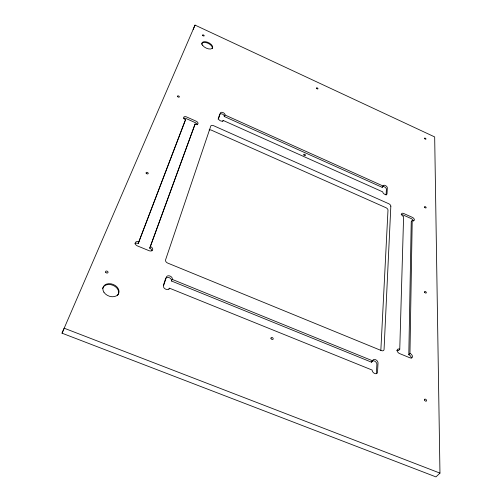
<?xml version="1.0" encoding="UTF-8"?>
<svg xmlns="http://www.w3.org/2000/svg" width="502" height="502" viewBox="0 0 502 502"><rect width="100%" height="100%" fill="white"/><g stroke="black" fill="none" stroke-linecap="round" stroke-linejoin="round"><path stroke-width="0.75" d="M399.761 349.21A2.968 1.914 41.3 0 0 397.132 350.346A2.968 1.914 41.3 0 0 399.636 353.596L409.889 357.8A2.968 1.901 41.8 0 0 412.475 356.658A2.968 1.901 41.8 0 0 409.958 353.414L412.217 220.428A2.46 1.362 36.2 0 0 414.382 219.826A2.46 1.362 36.2 0 0 412.267 217.316L403.69 213.501A2.466 1.374 35.8 0 0 401.493 214.097A2.466 1.374 35.8 0 0 403.602 216.6L399.761 349.21L398.619 350.553A2.968 1.914 41.4 0 0 396.793 350.446M411.314 357.976A2.968 1.901 41.8 0 0 408.804 354.738L411.238 221.727L412.217 220.428M380.842 350.352L387.99 210.175A2.447 1.374 35.1 0 0 385.925 207.69L211.392 130.156A2.56 1.487 26.7 0 0 209.133 129.968M376.374 373.595L376.883 364.364A3.043 2.033 41.2 0 0 375.364 361.597A3.043 2.033 41.2 0 0 372.453 360.919M386.088 195.121L386.408 189.241A2.397 1.318 34.5 0 0 384.381 186.838A2.397 1.318 34.5 0 0 382.185 187.346L224.237 116.47A2.504 1.412 27.1 0 0 222.399 114.098A2.504 1.412 27.1 0 0 219.681 114.425M163.439 285.186L165.604 278.623A3.156 2.265 26.4 0 1 169.224 277.65A3.156 2.265 26.4 0 1 171.433 280.988L371.58 362.212L372.716 360.85A3.05 2.033 41.2 0 1 375.496 359.652A3.05 2.033 41.2 0 1 378.019 363.009L377.529 372.239A3.087 2.071 41.7 0 1 374.712 373.494A3.087 2.071 41.7 0 1 372.164 370.074L169.463 288.179A3.194 2.315 26.4 0 1 165.785 289.208A3.194 2.315 26.4 0 1 163.552 285.795L166.432 277.048A3.163 2.265 26.5 0 1 170.052 276.075A3.163 2.265 26.5 0 1 172.274 279.419L372.716 360.85M218.106 119.206L219.456 115.109M151.949 250.837A3.112 2.171 24.5 0 0 149.721 248.189L195.096 124.025A2.604 1.506 26 0 0 197.989 123.661A2.604 1.506 26 0 0 196.131 121.189L186.637 116.966A2.61 1.506 25.5 0 0 183.713 117.317A2.61 1.506 25.5 0 0 185.558 119.79L138.226 243.457A3.125 2.177 23.7 0 0 134.856 243.815M149.721 248.189L195.096 124.025M138.226 243.457L184.849 121.308M62.035 333.184L195.033 25.1L434.676 136.933L439.965 473.116L435.956 476.9L62.035 333.184L64.206 328.208L439.965 473.116M193.157 29.411L195.033 25.1M185.087 120.806L185.558 119.79M224.237 116.47L224.978 115.002A2.51 1.412 27.1 0 0 223.133 112.63A2.51 1.412 27.1 0 0 220.409 112.95L218.615 118.409A2.529 1.437 27 0 0 220.466 120.819A2.529 1.437 27 0 0 223.221 120.467L382.756 191.896A2.422 1.337 34.6 0 0 384.802 194.33A2.422 1.337 34.6 0 0 387.017 193.803L387.331 187.924A2.403 1.311 34.5 0 0 385.304 185.52A2.403 1.311 34.5 0 0 383.108 186.029L224.978 115.002M222.725 121.453L223.221 120.467M171.433 280.988L172.274 279.419M168.898 289.227L169.463 288.179M382.185 187.346L383.108 186.029M408.804 354.738L409.958 353.414M183.6 118.271A2.61 1.512 25.5 0 1 185.928 118.485L195.416 122.695A2.598 1.506 25.9 0 1 197.317 124.76M138.991 241.851A3.131 2.177 23.7 0 0 135.314 242.698A3.131 2.177 23.7 0 0 137.435 245.924L149.019 250.68A3.119 2.171 24.6 0 0 152.639 249.82A3.119 2.171 24.6 0 0 150.506 246.595M371.58 362.212A3.043 2.033 41.2 0 1 372.007 361.22M401.192 214.592A2.46 1.374 35.8 0 1 402.723 214.812L411.295 218.621A2.46 1.368 36.2 0 1 413.403 221.125M201.616 44.333A5.811 2.974 26 0 1 207.521 43.053A5.811 2.974 26 0 1 212.239 48.562M102.552 288.788A8.365 6.206 22 0 1 113.364 285.475A8.365 6.206 22 0 1 117.418 295.59M390.832 206.215L384.055 349.442A2.987 1.958 40.7 0 1 381.351 350.584L167.756 263.104A3.106 2.184 26.1 0 1 165.578 259.841L210.777 126.071A2.573 1.481 26.8 0 1 213.595 125.701L388.749 203.73A2.46 1.374 35.1 0 1 390.832 206.215M303.917 155.018A0.979 0.552 31 0 0 305.436 155.425A0.979 0.552 31 0 0 304.482 154.246A0.979 0.552 31 0 0 303.917 155.018M103.876 292.151A8.371 6.206 22 0 0 117.914 294.661A8.371 6.206 22 0 0 111.074 283.818A8.371 6.206 22 0 0 103.876 292.151M202.764 45.506A5.811 2.968 26.1 0 0 212.082 48.462A5.811 2.968 26.1 0 0 207.113 42.068A5.811 2.968 26.1 0 0 202.764 45.506M424.504 399.994A1.249 0.809 44.6 0 0 426.273 401.136A1.249 0.809 44.6 0 0 425.796 399.335A1.249 0.809 44.6 0 0 424.504 399.994M177.595 96.597A1.023 0.577 25.1 0 0 179.258 97.062A1.023 0.577 25.1 0 0 178.379 95.895A1.023 0.577 25.1 0 0 177.595 96.597M105.859 272.561A1.324 0.96 21.6 0 0 108.012 272.53A1.324 0.96 21.6 0 0 106.487 271.024A1.324 0.96 21.6 0 0 105.859 272.561M146.201 173.29A1.155 0.734 23.8 0 0 148.103 173.742A1.155 0.734 23.8 0 0 147.136 172.355A1.155 0.734 23.8 0 0 146.201 173.29M424.604 292.264A1.079 0.64 39.2 0 0 426.217 292.955A1.079 0.64 39.2 0 0 425.407 291.493A1.079 0.64 39.2 0 0 424.604 292.264M424.598 207.251A0.96 0.515 36.2 0 0 426.035 207.897A0.96 0.515 36.2 0 0 425.313 206.68A0.96 0.515 36.2 0 0 424.598 207.251M271.005 338.543A1.255 0.904 35.5 0 0 272.975 339.333A1.255 0.904 35.5 0 0 272.241 337.545A1.255 0.904 35.5 0 0 271.005 338.543M424.592 138.59A0.866 0.427 34.3 0 0 425.891 139.192A0.866 0.427 34.3 0 0 425.238 138.163A0.866 0.427 34.3 0 0 424.592 138.59M202.626 35.454A0.922 0.464 25.9 0 0 204.107 35.912A0.922 0.464 25.9 0 0 203.297 34.908A0.922 0.464 25.9 0 0 202.626 35.454M316.574 88.452A0.885 0.446 30.3 0 0 317.935 88.86A0.885 0.446 30.3 0 0 317.069 87.844A0.885 0.446 30.3 0 0 316.574 88.452"/></g></svg>
